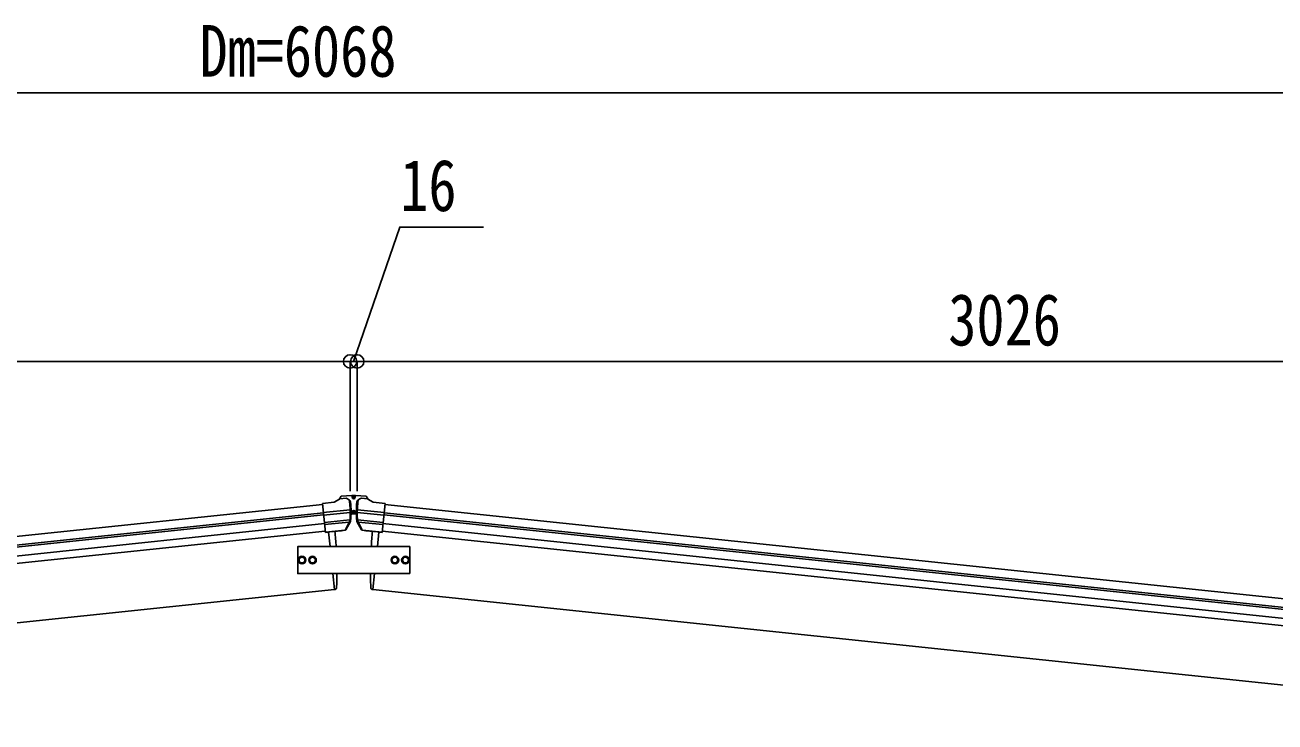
# Model space of a CAD drawing. Units: millimetres, scale not verified. Extents: x -14718 to 14718, y -10395 to 10395.
# Drawn here: x -8956 to -6165, y -3138 to -1581 of the extents above; entities that cross this region are included whole.
import ezdxf
from ezdxf.enums import TextEntityAlignment as Align

# ---------------------------------------------------------------- set-up
doc = ezdxf.new("R2010")
doc.units = ezdxf.units.MM
doc.header["$LTSCALE"] = 50
for name, color, linetype in [('0-4_YKK_13', 4, 'Continuous'), ('0-5_YKK_A1', 4, 'Continuous'), ('0-6_YKK_D', 6, 'Continuous')]:
    doc.layers.add(name, color=color, linetype=linetype)
doc.styles.add('ＭＳ ゴシック', font='')
doc.styles.get('ＭＳ ゴシック').set_extended_font_data('MS Gothic')

msp = doc.modelspace()

# ---------------------------------------------------------------- linework, layer by layer
at = {"layer": '0-4_YKK_13'}
for p, q in [((-8265.51, -2646.78), (-8292.03, -2649.56)), ((-8285.25, -2714.12), (-8292.03, -2649.56)), ((-8226.02, -2631.44), (-8250.16, -2633.55)), ((-8239.19, -2637.98), (-8239.19, -2637.98)), ((-8235.52, -2639.07), (-8235.53, -2639.06)), ((-8235.52, -2639.07), (-8231.21, -2642.56)), ((-8231.21, -2642.56), (-8230.34, -2643.26)), ((-8228.96, -2646.96), (-8229.27, -2645.11)), ((-8226.02, -2631.44), (-8218.02, -2631.44)), ((-8220.76, -2636.16), (-8219.92, -2636.16)), ((-8218.02, -2631.44), (-8193.89, -2633.55)), ((-8215.09, -2646.96), (-8214.78, -2645.11)), ((-8212.84, -2642.56), (-8213.7, -2643.26)), ((-8208.52, -2639.07), (-8212.84, -2642.56)), ((-8208.52, -2639.07), (-8208.52, -2639.06)), ((-8204.86, -2637.98), (-8204.85, -2637.98)), ((-8190.52, -2639.37), (-8193.89, -2633.55)), ((-8190.52, -2639.61), (-8190.52, -2639.37)), ((-8178.54, -2646.78), (-8152.02, -2649.56)), ((-8158.8, -2714.12), (-8152.02, -2649.56)), ((-8289.87, -2670.09), (-8230.13, -2663.82)), ((-8229.65, -2669.68), (-8289.26, -2675.95)), ((-8228.04, -2672.94), (-8216.01, -2672.94)), ((-8220.76, -2668.86), (-8219.92, -2668.86)), ((-8214.39, -2669.68), (-8154.79, -2675.95)), ((-8154.18, -2670.09), (-8213.91, -2663.82)), ((-8230.49, -2686.44), (-8287.52, -2692.43)), ((-8231.88, -2691.1), (-8287.05, -2696.9)), ((-8240.44, -2707.68), (-8230.99, -2689.38)), ((-8239.39, -2708.11), (-8229.27, -2689.85)), ((-8204.66, -2708.11), (-8214.78, -2689.85)), ((-8213.56, -2686.44), (-8156.52, -2692.43)), ((-8203.61, -2707.68), (-8213.06, -2689.38)), ((-8212.17, -2691.1), (-8156.99, -2696.9)), ((-8241.89, -2709.33), (-8285.27, -2713.89)), ((-8285.25, -2714.12), (-8275.3, -2713.07)), ((-8278.36, -2713.39), (-8274.94, -2745.97)), ((-8275.3, -2713.07), (-8275.03, -2713.14)), ((-8275.03, -2713.14), (-8249.7, -2710.47)), ((-8249.7, -2710.47), (-8249.44, -2710.35)), ((-8249.44, -2710.35), (-8241.75, -2709.55)), ((-8194.6, -2710.35), (-8202.3, -2709.55)), ((-8202.16, -2709.33), (-8158.78, -2713.89)), ((-8194.35, -2710.47), (-8194.6, -2710.35)), ((-8169.02, -2713.14), (-8194.35, -2710.47)), ((-8165.68, -2713.39), (-8169.11, -2745.97)), ((-8168.75, -2713.07), (-8169.02, -2713.14)), ((-8158.8, -2714.12), (-8168.75, -2713.07)), ((-8268.63, -2805.97), (-8264.87, -2841.78)), ((-8175.42, -2805.97), (-8179.18, -2841.78)), ((-8264.87, -2841.78), (-8262.82, -2841.49)), ((-8179.18, -2841.78), (-8181.23, -2841.49))]:
    msp.add_line(p, q, dxfattribs=at)
for points in [[(-8265.51, -2646.78), (-8253.91, -2639.81), (-8253.91, -2639.81)], [(-8253.52, -2639.61), (-8253.52, -2639.37), (-8250.16, -2633.55)], [(-8252.68, -2639.4), (-8252.68, -2639.4), (-8239.19, -2637.98)], [(-8223.28, -2635.32), (-8224.12, -2635.32), (-8224.12, -2636.16), (-8223.28, -2636.16)], [(-8221.6, -2634.48), (-8221.6, -2633.64), (-8222.44, -2633.64), (-8222.44, -2634.48)], [(-8222.44, -2637), (-8222.44, -2637.84), (-8221.6, -2637.84), (-8221.6, -2637)], [(-8219.92, -2636.16), (-8219.92, -2635.32), (-8220.76, -2635.32)], [(-8191.37, -2639.4), (-8191.37, -2639.4), (-8204.85, -2637.98)], [(-8178.54, -2646.78), (-8190.14, -2639.81), (-8190.14, -2639.81)], [(-8223.28, -2668.02), (-8224.12, -2668.02), (-8224.12, -2668.86), (-8223.28, -2668.86)], [(-8221.6, -2667.18), (-8221.6, -2666.34), (-8222.44, -2666.34), (-8222.44, -2667.18)], [(-8222.44, -2669.7), (-8222.44, -2670.54), (-8221.6, -2670.54), (-8221.6, -2669.7)], [(-8219.92, -2668.86), (-8219.92, -2668.02), (-8220.76, -2668.02)]]:
    msp.add_lwpolyline(points, dxfattribs=at)
for points in [[(-8097.02, -2805.97), (-8097.02, -2745.97), (-8347.02, -2745.97), (-8347.02, -2805.97)], [(-8345.03, -2775.98), (-8341.28, -2769.48), (-8333.77, -2769.48), (-8330.02, -2775.98), (-8333.77, -2782.48), (-8341.28, -2782.48)], [(-8321.53, -2775.98), (-8317.78, -2769.48), (-8310.27, -2769.48), (-8306.52, -2775.98), (-8310.27, -2782.48), (-8317.78, -2782.48)], [(-8122.52, -2775.97), (-8126.27, -2769.47), (-8133.78, -2769.47), (-8137.53, -2775.97), (-8133.78, -2782.47), (-8126.27, -2782.47)], [(-8099.02, -2775.97), (-8102.77, -2769.47), (-8110.28, -2769.47), (-8114.03, -2775.97), (-8110.28, -2782.47), (-8102.77, -2782.47)]]:
    msp.add_lwpolyline(points, close=True, dxfattribs=at)
for centre, radius in [((-8222.02, -2635.74), 3.5), ((-8222.02, -2668.44), 3.5), ((-8337.52, -2775.98), 8.5), ((-8337.52, -2775.98), 7.7), ((-8337.52, -2775.98), 6.5), ((-8314.02, -2775.98), 8.5), ((-8314.02, -2775.98), 7.7), ((-8314.02, -2775.98), 6.5), ((-8130.02, -2775.97), 8.5), ((-8130.02, -2775.97), 7.7), ((-8130.02, -2775.97), 6.5), ((-8106.52, -2775.97), 8.5), ((-8106.52, -2775.97), 7.7), ((-8106.52, -2775.97), 6.5)]:
    msp.add_circle(centre, radius, dxfattribs=at)
for centre, radius, start, end in [((-8252.36, -2642.38), 3, 96.02369, 120.97631), ((-8238.67, -2642.95), 5, 51.04426, 95.95574), ((-8422.51, -2668.61), 192.44, 1.4271, 6.57578), ((-8429.85, -2668.07), 202, 354.13916, 6), ((-8223.28, -2634.48), 0.84, 270, 0), ((-8223.28, -2637), 0.84, 0, 90), ((-8220.76, -2634.48), 0.84, 180, 270), ((-8220.76, -2637), 0.84, 90, 180), ((-8014.2, -2668.07), 202, 174, 185.86084), ((-8021.53, -2668.61), 192.44, 173.42422, 178.5729), ((-8205.38, -2642.95), 5, 84.04426, 128.95574), ((-8191.68, -2642.38), 3, 59.02369, 83.97631), ((-8429.85, -2668.07), 200.2, 354.20009, 359.53883), ((-8184.86, -2661.7), 45.32, 182.67122, 185.64518), ((-8229.47, -2671.02), 1.35, 95.1605, 97.91927), ((-8226.86, -2669.46), 2.74, 179.02151, 184.43412), ((-8223.28, -2667.18), 0.84, 270, 0), ((-8223.28, -2669.7), 0.84, 0, 90), ((-8220.76, -2667.18), 0.84, 180, 270), ((-8220.76, -2669.7), 0.84, 90, 180), ((-8217.19, -2669.46), 2.74, 355.56588, 0.97849), ((-8214.58, -2671.02), 1.35, 82.08073, 84.8395), ((-8014.2, -2668.07), 200.2, 180.46117, 185.79991), ((-8259.19, -2661.7), 45.32, 354.35482, 357.32878), ((-8233.66, -2688), 3, 332.69111, 354.20009), ((-8231.89, -2688.39), 3, 331, 354.13916), ((-8212.16, -2688.39), 3, 185.86084, 209), ((-8210.39, -2688), 3, 185.79991, 207.30889), ((-9160.46, -2801.56), 900.99, 3.53738, 5.70688), ((-8242.01, -2706.65), 2.99, 285.2717, 331.00739), ((-8202.04, -2706.65), 2.99, 208.99261, 254.7283), ((-7283.58, -2801.56), 900.99, 174.29312, 176.46262), ((-9160.46, -2801.56), 900.99, 357.6414, 359.71961), ((-7283.58, -2801.56), 900.99, 180.28039, 182.3586), ((-8263.23, -2838.52), 3, 278, 357.63919), ((-8180.81, -2838.52), 3, 182.36081, 262)]:
    msp.add_arc(centre, radius, start, end, dxfattribs=at)
for centre, major_axis, ratio, start_param, end_param in [((-8231.22, -2646.56), (-0.87, 5.91), 0.020485, 0.671432, 1.5691306), ((-8236.61, -2642.04), (5.88, -1.31), 0.24881, 0.460585, 0.4641038), ((-8232.23, -2645.59), (-2.34, 1.9), 0.995767, 3.9859716, 4.712389), ((-8211.81, -2645.59), (2.34, 1.9), 0.995767, 1.5707963, 2.2972137), ((-8207.43, -2642.04), (-5.88, -1.31), 0.24881, 5.8190815, 5.8226003), ((-8212.83, -2646.56), (0.87, 5.91), 0.020485, 4.7140547, 5.6117533), ((-8427.54, -2690.02), (-20.92, 199.05), 0.994373, 4.7113789, 4.7277536), ((-8016.5, -2690.02), (20.92, 199.05), 0.994373, 1.5554317, 1.5718064), ((-8242.2, -2706.35), (-0.11, 3), 0.642905, 3.2459383, 4.203928), ((-8239.77, -2706.1), (1.08, 3.13), 0.040856, 2.1135035, 2.1416249), ((-8204.27, -2706.1), (-1.08, 3.13), 0.040856, 4.1415604, 4.1696818), ((-8201.84, -2706.35), (0.11, 3), 0.642905, 2.0792573, 3.037247), ((-8242.07, -2706.56), (1.66, -2.51), 0.997631, 5.8041905, 5.8929484), ((-8242.14, -2706.45), (3.53, -2.11), 0.650902, 5.2561448, 5.3289554), ((-8201.9, -2706.45), (-3.53, -2.11), 0.650902, 0.9542299, 1.0270405), ((-8201.98, -2706.56), (-1.66, -2.51), 0.997631, 0.3902369, 0.4789948)]:
    msp.add_ellipse(centre, major_axis=major_axis, ratio=ratio, start_param=start_param, end_param=end_param, dxfattribs=at)
at = {"layer": '0-5_YKK_A1'}
for p, q in [((-11195.9, -2956.79), (-8291.82, -2651.55)), ((-5248.14, -2956.79), (-8152.23, -2651.55)), ((-11193.92, -2975.68), (-8289.83, -2670.45)), ((-11193.49, -2979.86), (-8289.4, -2674.63)), ((-5250.56, -2979.86), (-8154.65, -2674.63)), ((-5250.13, -2975.68), (-8154.21, -2670.45)), ((-11191.39, -2999.72), (-8287.31, -2694.49)), ((-5252.66, -2999.72), (-8156.74, -2694.49)), ((-8285.55, -2711.22), (-11189.63, -3016.46)), ((-8278.36, -2713.39), (-8274.94, -2745.97)), ((-8165.68, -2713.39), (-8169.11, -2745.97)), ((-8158.5, -2711.22), (-5254.41, -3016.46))]:
    msp.add_line(p, q, dxfattribs=at)
for points in [[(-8268.63, -2805.97), (-8264.87, -2841.78), (-11078.44, -3137.5)], [(-8175.41, -2805.97), (-8179.18, -2841.78), (-5365.61, -3137.5)]]:
    msp.add_lwpolyline(points, dxfattribs=at)
at = {"layer": '0-6_YKK_D'}
for p, q in [((-11081.31, -1732.44), (-5362.93, -1732.44)), ((-8230.12, -2332.44), (-11256.31, -2332.44)), ((-8230.12, -2621.97), (-8230.12, -2331.44)), ((-8230.12, -2621.97), (-8230.12, -2331.44)), ((-8214.12, -2332.44), (-8230.12, -2332.44)), ((-8214.12, -2621.97), (-8214.12, -2331.44)), ((-8214.12, -2621.97), (-8214.12, -2331.44)), ((-5187.93, -2332.44), (-8214.12, -2332.44))]:
    msp.add_line(p, q, dxfattribs=at)
msp.add_lwpolyline([(-8222.12, -2332.44), (-8119.13, -2032.44), (-7932.33, -2032.44)], dxfattribs=at)
for centre in [(-8230.12, -2332.44), (-8230.12, -2332.44), (-8214.12, -2332.44), (-8214.12, -2332.44)]:
    msp.add_circle(centre, 14.88, dxfattribs=at)

# ---------------------------------------------------------------- texts
at = {"layer": '0-6_YKK_D', "style": 'ＭＳ ゴシック', "width": 0.8}
for s, p in [('Dm=6068', (-8566.52, -1731.44)), ('16', (-8118.13, -2031.44)), ('3026', (-6894.23, -2331.44))]:
    msp.add_text(s, height=115.5, dxfattribs=at).set_placement(p, align=Align.BOTTOM_LEFT)

doc.saveas('drawing.dxf')
